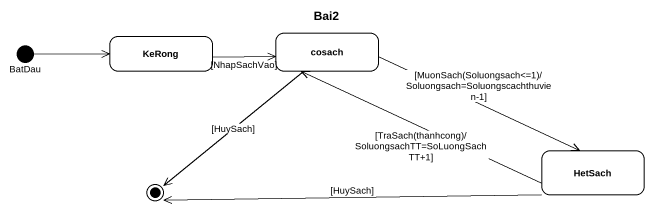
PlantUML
@startuml
title Bai2
hide empty description
state cosach
state BatDau <<start>>
state KeRong
state HetSach
cosach -right-> HetSach : [MuonSach(Soluongsach<=1)/Soluongsach=Soluongscachthuvien-1]
BatDau -right-> KeRong
KeRong -right-> cosach : [NhapSachVao]
HetSach -left-> cosach : [TraSach(thanhcong)/SoluongsachTT=SoLuongSachTT+1]
cosach --> [*] : [HuySach]
HetSach -left-> [*] : [HuySach]
@enduml
